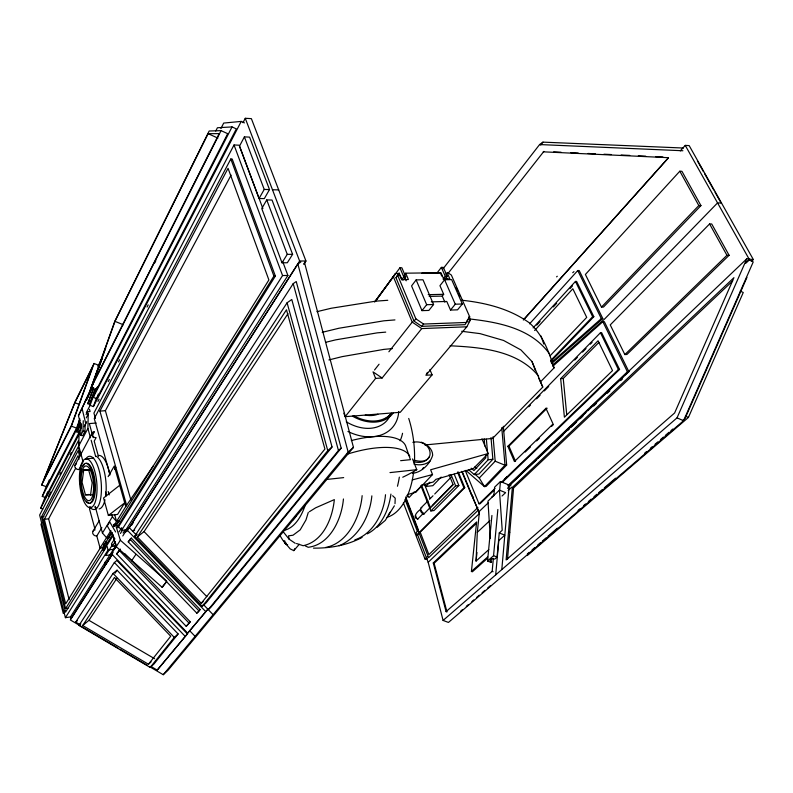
<?xml version="1.0" encoding="UTF-8"?>
<svg xmlns="http://www.w3.org/2000/svg" width="793" height="793" viewBox="0 0 793 793"><rect width="100%" height="100%" fill="white"/><g stroke="black" fill="none" stroke-linecap="round" stroke-linejoin="round"><path stroke-width="1.19" d="M90.501 437.825L87.904 428.448L88.221 414.105L87.547 411.696L90.095 411.517L89.5 409.386M81.045 423.888L80.747 435.387L82.73 435.684L84.99 431.372L85.158 424.443M80.747 435.387L82.997 431.065L83.255 420.686M83.146 462.111L78.735 445.914L79.122 431.709L78.467 429.33L81.253 423.938M395.003 503.664L395.221 498.192L392.644 495.734M488.805 549.608L476.068 561.087L477.307 532.311L479.507 511.188L488.379 502.712M507.51 559.243L513.567 487.933L732.692 280.91M512.347 487.427L506.132 559.967L674.625 412.975L733.931 277.679L512.347 487.427L513.567 487.933M501.8 569.592L509.205 485.098L540.588 455.212M362.143 495.655C360.359 516.253 348.117 543.215 325.556 547.467M491.918 515.48L487.536 561.057L491.016 562.415L491.64 561.87A3.113 1.695 6.3 0 1 490.48 559.452A3.113 1.695 6.3 0 1 494.713 559.154L497.062 557.073L499.253 532.965L502.217 530.269L499.431 490.143L505.587 492.641L502.038 496.002M495.694 574.875L498.807 540.588L504.824 535.176L499.253 532.965M371.858 495.863C369.994 515.995 358.555 537.634 339.107 545.743M487.536 561.057L493.563 555.695L497.855 509.493M499.669 490.034L500.462 481.529L508.115 484.652M487.725 558.084L472.341 571.822L471.419 571.466L476.613 521.963L433.275 562.941L446.072 611.611L492.156 571.366L493.365 558.351M491.016 562.415L491.353 558.817M493.811 495.764L494.644 487.14L500.462 481.529M476.068 561.087L476.96 552.473M343.438 498.975C341.743 518.701 330.275 544.692 308.19 547.279L305.176 545.852M385.507 494.723C383.971 513.051 373.106 533.838 354.818 539.884M90.937 469.397L83.691 470.08L82.075 482.322L85.446 494.832L92.94 494.961M90.511 495.209L92.186 482.858L88.737 470.229L83.691 470.08M390.929 494.098C388.877 509.463 381.849 526.483 367.337 533.828M308.299 512.397L305.979 519.93L300.19 529.853L293.014 535.225L288.543 535.83L289.088 539.161L295.224 543.304M415.879 515.906L415.938 517.036M86.308 412.727L90.115 405.322L93.396 406.591L96.667 397.303M96.568 388.045L93.267 397.343L96.716 398.691L98.352 394.042M93.534 387.618L87.795 403.706L89.579 404.4L94.486 390.612M89.579 404.4L95.596 388.778M90.115 405.322L95.884 389.066M96.34 390.037L227.7 133.68L221.069 130.647L90.977 387.926L96.34 390.037L97.559 386.568M42.723 509.027L40.691 508.273L79.706 433.008L76.515 431.779L79.845 422.451M87.795 403.706L93.822 388.084M98.996 365.434L94.06 363.462L75.285 401.308L41.662 484.989L46.519 486.783L76.554 428.121L79.885 418.833M86.526 400.257L114.926 320.987L209.164 131.004L221.069 130.647M80.519 422.828L78.755 422.144L79.587 419.814M87.081 398.879L105.727 348.018M114.985 321.353L92.345 384.655L219.205 133.63L208.133 133.67L114.985 321.353L123.401 324.793M79.796 420.478L76.465 429.806L42.297 496.408L45.399 497.558L79.231 432.175M88.132 397.174L101.881 358.723M89.599 393.576L95.428 377.26M98.342 369.102L102.505 357.455M41.662 484.989L71.4 426.138L94.06 363.462M42.297 496.408L46.876 484.989M46.519 486.783L49.275 479.914M40.691 508.273L45.26 496.864M45.399 497.558L47.689 491.848M74.899 402.715L43.893 479.884L71.469 425.276L92.325 367.615L74.899 402.715L79.369 404.46M84.227 426.753L86.655 421.658M458.314 472.013L464.738 487.695L417.584 534.799L428.18 562.277L443.079 620.433L677.034 417.861L746.788 258.815L753.35 259.559L689.176 145.615L685.251 145.387L680.295 150.908M443.079 620.433L448.441 622.436L683.556 420.726L753.231 261.928L750.009 260.372M746.947 277.411L685.023 418.535L683.14 420.141M527.295 555.556L688.423 417.445L743.259 292.508L740.246 291.071M78.457 415.691L88.895 393.814L78.457 415.691L81.282 427.308M215.746 131.073L217.411 127.752L232.032 126.92L236.334 128.892L96.716 398.691M97.876 366.366L101.742 358.654M220.91 128.575L223.695 123.064L241.221 121.408L244.442 122.885M154.714 262.939L155.834 260.728M85.248 401.01L92.474 386.885M78.755 422.144L79.796 420.092M93.267 397.343L232.032 126.92M76.515 431.779L80.321 424.374M86.08 414.561L87.547 411.696M79.122 431.709L81.342 427.397M86.249 417.911L88.221 414.105M93.396 406.591L241.221 121.408M429.905 369.588L432.096 374.871L425.881 375.258L466.819 326.795L470.348 320.015L468.881 316.665M48.502 496.438L50.792 492.037M59.931 474.472L61.071 472.281M70.22 454.706L71.36 452.516M97.935 401.427L99.085 399.236M108.215 381.671L109.365 379.48M118.494 361.925L119.634 359.725M147.052 307.05L148.192 304.849M242.985 122.677L245.265 118.286L251.381 118.643L305.939 260.986L303.917 264.089L305.939 260.986L299.615 261.016L126.821 531.389M447.123 272.673L449.839 278.888L443.693 278.977L440.987 272.752L405.719 273.179L408.395 279.523L402.101 279.622L399.048 273.268L396.004 277.778L414.055 321.125L421.747 326.339L465.015 324.674L469.753 316.952L451.356 275.062L447.847 272.663L445.914 274.209M262.889 208.609L239.189 145.208L234.034 144.97L93.931 413.094L95.438 418.466M466.73 321.393L467.87 319.202M104.418 543.185L105.707 547.943L65.512 612.176L41.523 516.749L78.229 446.786L80.49 455.113M78.735 445.914L87.904 428.448M117.929 527.811L275.369 276.063L232.21 159.036L230.803 158.977L94.268 418.545L109.89 474.214M244.393 136.872L239.496 146.15L259.063 198.498L264.317 198.617L269.501 189.577L249.597 137.13L244.393 136.872L264.228 189.438L259.063 198.498M126.632 505.329L99.908 411.091L228.057 168.314L268.877 279.949L116.442 525.184M41.92 522.488L40.949 524.322L63.291 613.514L64.867 610.987M100.215 548.072L65.68 603.87L44.349 519.306L78.031 455.727L79.003 459.296M74.929 465.422L91.988 433.355M426.396 374.296L427.417 372.373M130.875 499.947L105.38 410.715L231.09 175.094M92.166 435.922L94.446 431.64A3.529 2.865 25 0 0 91.958 434.891A3.529 2.865 25 0 0 96.112 437.617L94.208 441.146L98.441 456.342M69.13 599.657L48.611 518.83L75.652 468.247M82.175 463.479L78.903 469.545A3.41 2.825 23.9 0 1 75.018 467.305A3.41 2.825 23.9 0 1 76.525 463.895M279.81 535.275L282.804 540.221L290.188 548.895L293.787 550.639L294.986 548.528M394.389 505.805L385.279 520.406L376.982 527.404M266.745 199.925L261.759 208.579L282.001 262.78L287.324 262.751L292.607 254.335L272.029 200.034L266.745 199.925L287.254 254.355L282.001 262.78M90.719 506.836L89.52 508.918L94.843 528.683M108.145 476.643L114.281 466.016L125.76 506.578L113.419 526.522M114.648 469.278L115.828 467.246M93.078 531.023L99.343 520.535M111.972 532.371L102.396 547.785L100.077 548.082L96.805 535.969L101.861 527.623M396.004 277.778L399.048 273.268M375.347 301.499L395.519 273.516L398.988 273.476L401.199 278.749M108.859 537.376L106.52 537.664L102.436 533.045L112.378 516.758L111.724 514.399M100.077 548.082L110.911 530.576M113.538 526.582L115.272 523.776L120.932 529.248M111.506 532.182L107.739 538.249L109.553 536.831M115.907 525.095L117.79 522.062L119.624 520.634M68.02 608.221L65.581 608.588L104.18 546.635L103.536 544.266M106.123 546.694L104.151 549.836L102.991 549.985L112.814 534.244M117.404 526.899L273.922 276.083L230.803 158.977M107.432 544.593L113.34 535.156M114.618 538.893L111.516 543.82L112.219 546.407L114.807 546.08L116.085 544.067M119.029 531.895L121.666 527.702L122.4 530.329L120.417 533.461M115.52 546.159L70.468 616.914L65.403 617.697L108.086 549.985L105.826 541.678M112.279 545.049L105.687 555.496L109.93 554.941M121.527 530.428L282.566 275.538L234.034 144.97M112.219 546.407L115.332 541.49M123.103 533.025L125.026 530.011L122.4 530.329M124.838 531.528L287.889 275.468L282.714 261.631M187.673 633.171L207.845 609.232L187.673 633.171L111.466 553.732L116.125 546.417M122.786 535.969L126.791 529.704L129.289 527.741L297.861 264.029L300.844 262.017M120.348 540.231L166.778 581.289L162.278 587.425L116.224 546.684L120.348 540.231L115.272 523.776M112.21 554.248L70.944 618.818L70.468 616.914M112.596 553.841L70.339 619.957L117.84 647.96M124.62 553.514L190.241 621.811L186.216 626.351L116.621 553.851L120.358 549.073M119.168 550.917L116.621 553.851M341.178 448.174L338.452 450.533L208.301 609.609L210.799 607.369L341.178 448.174L296.245 281.545L293.222 283.626L132.956 531.459L134.701 530.071M79.944 624.606L75.702 622.118L114.361 562.515L116.928 560.453L187.554 634.073M128.218 541.867L131.321 538.11L200.133 609.559L198.161 612.008L196.852 613.177L128.218 541.867L131.321 538.11M388.183 515.222L390.196 512.129M134.711 536.256L287.096 302.787L291.784 299.496L332.049 446.974L206.16 602.819L202.235 606.328L134.711 536.256L137.169 534.294M78.943 625.419L113.052 573.428L117.037 570.197L178.128 633.944L153.921 664.048L150.184 667.428L78.943 625.419L80.846 623.843M137.338 536.95L286.481 309.785L324.912 449.036L201.263 603.275L137.338 536.95L144.058 531.588L287.988 313.671M115.025 573.26L117.037 570.197M412.449 473.322C421.866 472.459 430.024 463.846 432.681 455.222C432.581 448.808 426.941 444.229 421.361 442.187M104.904 562.296L105.578 564.636L112.388 554.307M131.469 525.382L133.511 522.29M82.69 625.518L114.47 577.463L170.723 636.234L148.45 664.227L82.69 625.518L88.945 620.324L116.898 578.305M428.963 457.105C426.238 462.398 419.2 463.281 413.986 461.704M422.401 469.248L423.541 467.523M131.608 560.8L135.851 554.456M125.76 506.578L153.287 465.907M162.05 587.177L165.767 582.657M374.544 302.014L395.519 273.516M375.079 301.548L399.94 267.776L401.863 267.766L405.719 276.906L403.568 279.78L401.645 279.81L403.786 276.935L405.719 276.906M399.434 273.258L397.313 275.617M403.974 275.528L405.719 273.179M416.137 279.899L411.567 285.906L421.985 310.638L428.874 310.42L433.573 304.512L423.006 279.79L416.137 279.899L426.664 304.71L421.985 310.638M436.844 273.228L441.374 267.38L443.327 267.36L447.242 276.321L445.032 279.136L443.079 279.166L445.289 276.351L447.242 276.321M443.069 268.768L539.607 144.554L542.947 142.135L683.457 148.033M540.667 145.06L542.947 142.135M448.204 273.228L543.849 151.413L543.284 151.83L668.489 157.688L523.311 320.005M431.273 301.865L446.776 301.459L450.503 310.053L457.551 309.835L462.339 304.006L451.653 279.622L444.605 279.741L439.946 285.668L443.683 294.312L442.266 296.096L429.182 296.404M374.544 369.964L379.064 364.225M388.867 351.785L412.231 322.117L393.437 276.935M414.055 321.125L415.869 318.826L397.739 275.429M343.845 413.203L345.153 416.682L375.604 378.4L382.127 377.993L421.757 328.58L466.819 326.795M421.747 326.339L423.571 324.05L466.899 322.434M150.184 667.428L174.291 637.384L178.128 633.944M202.235 606.328L327.767 450.632L332.049 446.974M186.216 626.351L190.241 621.811M196.852 613.177L200.133 609.559M450.503 310.053L455.271 304.205L462.339 304.006M157.202 670.115L187.386 633.904L157.202 670.115L150.848 666.378M149.51 666.626L163.239 674.714L348.147 452.04L353.47 447.401L304.462 262.394M353.47 447.401L167.888 670.442L163.239 674.714M468.504 318.449L469.753 316.952M468.782 321.879L470.348 320.015M432.096 374.871L400.257 412.291L345.153 416.682M293.787 550.639L299.278 544.295M523.836 319.539L668.182 158.164M529.575 323.841L577.75 270.542L579.197 270.532L602.789 318.568L551.759 363.402M533.104 327.906L575.45 281.426L576.6 281.406L593.818 316.694L551.036 361.261M536.722 325.13L540.053 321.482M553.345 306.911L556.666 303.273M569.959 288.692L572.447 285.966M679.819 171.209L585.393 274.477L601.471 307.109L603.513 307.04L700.943 205.605L681.93 171.298L679.819 171.209L698.821 205.556L700.943 205.605M534.631 330.512L572.824 288.761L586.711 317.388L550.074 355.799M468.683 469.734L474.273 474.591L488.151 459.781L492.869 459.276L491.006 437.558M492.869 459.276L478.952 474.055L474.273 474.591M503.317 426.247L506.658 465.045L486.099 486.426L484.454 486.624L479.289 478.02L495.179 461.209L493.077 436.735M407.027 495.486L409.099 497.459L414.095 492.185M416.107 491.422L420.974 486.287M481.966 438.787L488.21 453.527L430.629 469.773L432.542 474.551L415.681 492.324L407.433 494.574M424.899 484.444L425.722 486.505L429.846 482.184M601.471 307.109L698.821 205.556M550.748 360.438L592.658 316.734L593.818 316.694M441.166 477.039L432.859 485.673L425.722 486.505M540.42 381.958L554.069 367.883C548.746 351.428 542.709 334.537 529.327 322.83C509.582 308.705 485.594 302.767 461.764 300.23M424.235 513.874L423.809 514.042C421.361 513.676 419.467 510.008 420.914 507.916L427.923 500.998M429.568 499.303L433.008 495.774M434.723 494.009L451.039 477.247M417.871 519.108C411.537 517.908 417.782 510.613 420.835 509.453M461.665 331.276L480.043 333.625L503.565 340.455L520.882 349.901L531.964 361.479L542.779 387.073L492.582 438.43L424.879 444.972M503.386 431.59L600.46 332.733L601.629 332.683L619.561 369.439L502.326 482.322M417.554 519.237L423.482 513.2M528.772 406.789L530.507 405.025M536.583 398.849L540.053 395.32M544.385 390.909L548.716 386.498M574.737 360.032L577.344 357.385M582.548 352.092L586.017 348.563M590.349 344.152L592.084 342.388M423.809 514.042L430.421 507.322M432.066 505.637L452.793 484.573M709.586 223.943L610.243 324.902L624.864 354.58L626.916 354.461L729.084 255.287L711.717 223.973L709.586 223.943L726.953 255.296L729.084 255.287M560.671 378.638L598.051 340.772L612.523 370.609L564.398 417.217L560.671 378.638L563.238 378.459L598.933 342.407M420.875 485.643L430.847 510.96L455.638 485.881L458.86 485.504L454.22 474.125M488.21 453.527L473.371 468.524L435.872 479.349L433.384 481.946L421.886 485.276M458.86 485.504L434.009 510.553L430.847 510.96M405.669 496.993L418.535 530.279L415.998 532.827L416.801 534.908L463.935 487.794L464.738 487.695M507.857 446.3L545.961 408.306L547.101 408.207L508.967 446.181L507.857 446.3L514.439 461.536L553.058 423.968L545.961 408.306M624.864 354.58L726.953 255.296M525.214 452.03L530.477 446.905M536.623 440.928L539.26 438.37M551.551 426.426L553.316 424.711M504.378 479.259L506.985 476.742M465.253 470.427L479.031 503.842L495.01 488.438M501.226 482.451L618.391 369.518L619.561 369.439M494.326 490.015L480.122 503.704L479.031 503.842M477.901 507.5L428.884 554.604L419.993 531.627M403.379 502.841L425.028 559.065L427.427 556.765M745.826 263.008L749.385 259.589L685.251 145.387M478.278 510.127L428.626 557.667L405.729 498.42M491.561 497.32L494.118 494.872M499.431 490.143L487.973 501.107L490.342 538.526M507.817 485.772L627.412 371.778L628.879 371.679L604.306 321.641L602.849 321.7L552.88 366.197M428.18 562.277L479.16 513.715M542.382 453.507L554.029 442.405M556.726 439.837L588.099 409.951M590.795 407.394L623.06 376.655M624.854 374.95L746.788 258.815M509.195 485.613L586.007 412.489M587.791 410.794L628.879 371.679M507.48 488.319L511.019 484.949M508.164 490.52L511.693 487.18M751.546 261.264L753.35 259.559M446.072 611.611L446.974 611.958L434.128 563.268L476.613 523.142M509.037 485.603L536.038 460.208M537.842 458.513L549.549 447.51M554.049 443.277L563.05 434.812M567.55 430.579L569.344 428.884M571.148 427.189L576.551 422.114M580.149 418.724L582.855 416.186M593.65 406.026L596.356 403.488M607.16 393.328L609.857 390.79M620.661 380.63L622.455 378.945M745.787 262.969L749.385 259.589M477.307 532.311L489.856 520.605M148.45 664.227L151.086 661.858M471.419 571.466L487.695 556.914M572.734 272.703L573.954 271.612M201.263 603.275L203.107 601.639M552.85 364.879L604.593 319.024L717.556 202.909L721.501 203.008M551.274 362.669L601.332 318.617L602.789 318.568M556.577 276.866L557.281 276.251M460.713 611.135L462.577 609.539M466.294 606.338L468.157 604.742M471.875 601.55L473.738 599.944M476.524 597.555L479.319 595.156M482.104 592.758L484.9 590.359M487.695 587.96L490.48 585.561M527.355 553.94L529.228 552.334M532.044 549.916L534.859 547.497M537.674 545.078L540.489 542.66M542.362 541.044L546.119 537.823M548.003 536.217L557.38 528.148M578.028 510.414L579.911 508.809M583.658 505.587L585.541 503.971M588.356 501.553L591.172 499.134M593.987 496.715L596.802 494.297M598.675 492.691L602.432 489.459M604.306 487.854L615.566 478.179M644.659 453.19L646.543 451.584M650.3 448.352L652.173 446.746M654.988 444.328L657.803 441.909M660.619 439.491L663.434 437.072M665.307 435.456L669.064 432.235M670.937 430.629L672.821 429.013M75.702 622.118L77.327 620.78M111.466 553.732L113.102 552.434M119.723 485.276L103.556 498.004L108.373 515.48L117.572 514.429L124.699 502.841L108.373 515.48M430.302 460.763C426.049 464.847 419.527 465.6 414.015 464.113M309.339 511.743L315.624 507.827L334.339 499.61C332.505 518.047 323.385 541.411 303.134 545.723L296.542 543.522M362.114 537.416C347.136 545.346 330.265 548.34 313.453 548.132M415.73 492.116L414.224 491.967M412.281 479.924L432.542 474.551M328.897 359.943L342.051 356.652L383.862 349.386L392.376 348.593M326.101 342.209L335.617 339.87L377.24 332.852L385.725 332.128M322.186 332.326L338.889 328.252L383.901 320.808L394.954 319.916M316.942 311.669L331.167 308.259L375.941 301.142L387.777 300.289M425.028 559.065L427.268 558.718M412.846 442.296C433.345 438.41 437.746 466.918 414.035 460.158M416.801 534.908L417.584 534.799M108.086 549.985L113.528 549.291M112.378 516.758L116.551 521.457L118.92 521.179M44.349 519.306L48.611 518.83M41.523 516.749L43.902 516.481M506.658 465.045L504.992 465.223L495.179 461.209M325.388 479.596L343.666 477.614M389.978 472.598L416.781 469.694L412.538 458.929M400.614 460.683L410.417 459.672L405.56 445.656A66.017 25.128 -20.3 0 0 351.329 440.571M85.446 494.832L89.064 494.455M88.737 470.229L91.165 470.001M85.505 458.86L93.723 458.136M96.25 423.046L89.312 423.561L93.227 437.627M99.908 411.091L105.38 410.715M426.664 304.71L433.573 304.512M428.2 294.669L443.683 294.312M273.922 276.083L275.369 276.063M421.876 273.189L440.383 272.961L441.731 276.063M282.566 275.538L287.889 275.468M287.254 254.355L292.607 254.335M450.047 345.788C481.044 347.265 517.551 350.367 538.635 376.14M264.228 189.438L269.501 189.577M272.475 189.745L278.7 189.914M539.607 144.554L682.892 150.749M553.663 151.869L561.028 152.216M570.841 152.672L578.206 153.019M588.019 153.475L595.384 153.812M603.979 154.219L611.334 154.556M621.157 155.012L629.741 155.418M638.335 155.815L645.7 156.162M655.514 156.618L662.879 156.955M421.351 507.748L421.866 507.798M468.812 318.875C497.806 322.067 530.804 328.173 549.053 353.311M82.997 431.065L84.99 431.372M71.4 426.138L76.554 428.121M433.275 562.941L434.128 563.268M492.156 571.366L493.097 571.733M493.563 555.695L497.062 557.073M89.312 400.743L91.106 401.446M508.541 531.825L509.8 532.321M677.034 417.861L683.556 420.726M685.38 416.107L688.423 417.445M208.133 133.67L217.897 138.111M423.095 513.17L421.043 510.464M88.945 620.324L154.595 658.696M119.951 649.199L147.399 665.377M382.127 377.993L373.037 371.877L375.604 378.4M415.869 318.826L423.571 324.05M412.231 322.117L421.757 328.58M416.712 518.067L416.087 517.353M474.967 466.889L476.791 468.455M471.201 468.187L473.927 470.546L485.802 457.809L485.603 455.44M474.779 474.095L479.289 478.02M465.997 470.507L484.454 486.624L504.992 465.223L501.761 427.615M144.058 531.588L206.854 596.643M129.289 527.741L136.386 535.007M203.246 604.365L213.089 614.674M126.791 529.704L205.476 611.363M129.953 539.2L198.825 610.729M119 550.164L188.942 622.971M190.013 631.059L195.098 636.353M114.361 562.515L184.938 636.115M113.052 573.428L174.291 637.384M408.088 496.339L407.384 495.08M283.696 532.361L289.078 539.151M461.754 471.369L470.576 492.849L473.124 496.983M113.379 524.391L114.618 526.522M115.609 531.974L109.721 521.883L107.263 525.908L114.866 538.972M697.394 160.91L703.46 171.684M704.68 173.836L713.769 189.993M714.989 192.144L721.045 202.919M577.75 270.542L601.332 318.617M602.849 321.7L627.412 371.778M575.45 281.426L592.658 316.734M600.46 332.733L618.391 369.518M550.639 360.468L554.069 367.883M538.744 378.202L542.779 387.073M470.576 492.849L479.19 512.159M456.144 287.641L457.611 290.991M458.592 293.222L460.069 296.572M446.221 277.044L447.123 279.116M441.374 267.38L445.289 276.351M444.605 279.741L455.271 304.205M508.967 446.181L515.549 461.417M442.266 296.096L444.903 302.212M404.856 277.639L406.185 280.811M399.94 267.776L403.786 276.935M462.329 471.835L479.259 513.002M457.511 472.103L463.935 487.794M450.999 474.492L455.638 485.881M449.066 474.67L453.16 484.761L430.47 507.817L421.499 485.038M424.651 484.672L430.044 498.311M405.005 499.392L417.376 531.429M531.964 361.479L535.364 370.42M245.265 118.286L299.615 261.016M541.024 336.004L543.82 344.043M111.932 532.658L116.224 546.684M125.026 530.011L125.681 532.351M108.225 491.521L109.166 494.901M114.608 514.459L116.551 521.457M91.145 440.174L95.695 456.59M105.528 492.047L106.5 495.575M287.096 302.787L327.767 450.632M114.807 546.08L115.441 548.389M79.003 443.178L78.358 440.809L39.65 515.053L65.403 617.697M95.17 506.35L102.436 533.045M293.222 283.626L338.452 450.533M79.746 456.57L78.14 450.652L42.743 517.849L65.581 608.588M102.396 547.785L102.991 549.985M104.686 563.179L105.231 565.181M297.861 264.029L348.147 452.04M82.085 408.544L85.803 423.72M105.33 562.247L105.578 564.636M563.238 378.459L566.727 414.58M486.387 439.223L488.151 459.781M484.186 438.866L484.791 445.963M398.74 411.488A45.221 33.306 38.4 0 1 347.939 431.481M390.235 415.175A37.192 27.358 38.4 0 1 346.273 421.787M393.12 413.133A37.44 27.388 38.4 0 1 352.399 416.117M391.405 413.262A36.171 26.456 38.4 0 1 353.827 415.8M387.162 417.495A36.131 26.456 38.4 0 1 384.119 419.388M391.236 413.391A36.131 26.456 38.4 0 1 388.074 416.771M402.547 433.275A56.481 42.009 38.6 0 1 400.118 440.769M287.651 544.741A3.241 2.647 40.9 0 1 284.449 541.46M346.789 454.31A66.285 24.702 -20.3 0 1 409.793 456.411M285.024 541.728A3.251 2.647 40.9 0 1 284.865 540.965M287.145 544.741A4.084 3.341 40.9 0 1 284.092 540.866M416.781 469.694A68.941 26.119 -21 0 1 402.735 477.227M377.894 414.263A28.607 20.945 38.4 0 1 365.256 415.116M286.045 543.106A2.31 1.883 40.9 0 1 285.668 542.64M399.335 477.128A70.835 37.33 84.5 0 1 397.462 486.238M408.732 418.446A70.379 37.697 84.5 0 1 414.402 463.707M413.639 472.013A70.379 37.697 84.5 0 1 386.835 517.363M295.858 516.441A68.941 32.414 84.7 0 1 292.657 520.158M305.374 504.715A73.818 34.714 84.7 0 1 284.4 530.269M88.36 502.831A20.043 6.988 84.9 0 1 86.506 501.176M83.305 465.987A20.043 6.988 84.9 0 1 84.286 464.5M85.981 463.34A20.043 6.988 84.9 0 1 95.051 481.599A20.043 6.988 84.9 0 1 90.214 503.149M98.173 455.559A26.615 9.506 84.9 0 1 109.85 475.086M96.657 508.482A26.665 9.447 84.9 0 1 94.972 507.183M95.983 456.183A26.665 9.447 84.9 0 1 106.014 492.879M105.925 493.94A26.665 9.447 84.9 0 1 105.628 496.418M104.993 499.828A26.665 9.447 84.9 0 1 99.155 508.937M85.535 459.375A26.724 9.387 84.9 0 1 101.177 482.451A26.724 9.387 84.9 0 1 89.48 506.767M96.805 535.969A3.469 2.984 26 0 1 93.633 530.448M94.337 530.051A3.469 2.984 26 0 1 95.16 529.843M81.094 470.18A20.043 6.988 84.9 0 0 87.577 502.911A20.043 6.988 84.9 0 0 93.524 476.821A20.043 6.988 84.9 0 0 81.094 470.18M81.897 471.924A17.416 6.066 84.9 0 0 87.537 500.343A17.416 6.066 84.9 0 0 92.692 477.644A17.416 6.066 84.9 0 0 81.897 471.924M80.509 467.097A24.563 8.574 84.9 0 0 88.419 507.242A24.563 8.574 84.9 0 0 95.755 475.344A24.563 8.574 84.9 0 0 80.509 467.097"/></g></svg>
